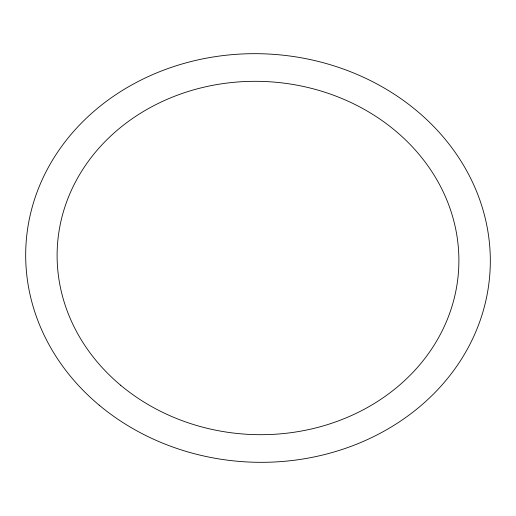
<?xml version="1.0" encoding="UTF-8"?>
<svg xmlns="http://www.w3.org/2000/svg" width="516" height="516" viewBox="0 0 516 516"><rect width="100%" height="100%" fill="white"/><g stroke="black" fill="none" stroke-linecap="round" stroke-linejoin="round"><path stroke-width="0.77" d="M99.188 405.163A232.4 204.239 3.1 0 0 484.253 307.175A232.4 204.239 3.1 0 0 190.559 61.662A232.4 204.239 3.1 0 0 99.188 405.163M120.667 385.258A200.963 176.614 3.1 0 0 453.648 300.525A200.963 176.614 3.1 0 0 199.686 88.223A200.963 176.614 3.1 0 0 120.667 385.258"/></g></svg>
